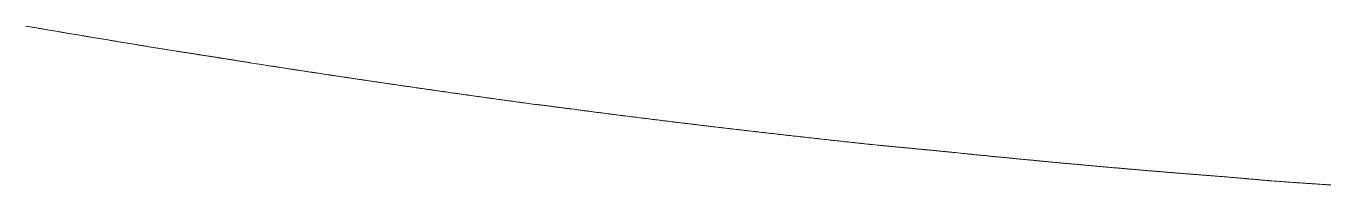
# Model space of a CAD drawing. Header units: millimetres. Extents: x 8533 to 164433, y 5768 to 115327.
# Drawn here: x 57046.2 to 57079.81, y 107614.33 to 107618.44 of the extents above; entities that cross this region are included whole.
import ezdxf

# ---------------------------------------------------------------- set-up
doc = ezdxf.new("R2010")
doc.units = ezdxf.units.MM
doc.header["$LTSCALE"] = 250
doc.layers.add('06_G-ENP_심볼', color=3, linetype='Continuous')
doc.layers.add('G-ENP', color=1, linetype='Continuous')

# ---------------------------------------------------------------- blocks, each defined once
blk = doc.blocks.new('zw$82BC')
at = {"layer": 'G-ENP', "color": 8, "lineweight": 0}
for centre, radius, start, end in [((17.46632107780836, 94.52134063830226), 4.382342687732608, 260.2282698033196, 260.3027170099738), ((17.46763396983415, 94.52899473660034), 4.390108568092884, 260.2311270261461, 260.3054433833345), ((17.50275356478427, 94.73453979311114), 4.598632321599951, 260.3027158624273, 260.3736818902825), ((17.50418265407451, 94.74293518100046), 4.607148472418817, 260.3054422395243, 260.3762778050574), ((17.54250649454157, 94.96891790790278), 4.836357785355039, 260.3736808183152, 260.4411756795539), ((17.54406990347481, 94.97816987353883), 4.845740914122985, 260.3762767355033, 260.4436414981172), ((17.58611197458721, 95.22786001605363), 5.098945776823837, 260.4411746814447, 260.5052077187357), ((17.58783187842933, 95.23810961228929), 5.109338672523076, 260.443640504421, 260.5075437769773), ((17.63422225829449, 95.51551582106532), 5.390597043845434, 260.5052067951181, 260.5657866643564), ((17.63612581718372, 95.52693588986466), 5.402174672937035, 260.5075428574747, 260.5679932771811), ((17.68764528800962, 95.83702607773984), 5.716515538642598, 260.565785818237, 260.6229204955304), ((17.68976649034018, 95.84983287539904), 5.72949681560979, 260.5679924328638, 260.6249979477582), ((17.74739425214496, 96.19883800837454), 6.083227703514229, 260.6229197249125, 260.6766165056724), ((17.74977598612084, 96.21330444786526), 6.097888894209341, 260.6249971790133, 260.6785650574204), ((17.81475744819859, 96.60914995516123), 6.499032578255281, 260.6766158109263, 260.7268812965206), ((17.81745466107965, 96.62562570554189), 6.515727646093651, 260.6785643652657, 260.7287011806292), ((16.8400445906898, 90.63167722904149), 0.4426126152078619, 260.5663637502363, 261.0698283963633), ((16.83743862567907, 90.61523649754946), 0.4259665030084487, 260.5784706241518, 261.080150590851), ((5.31824404360647, 15.95129726198309), 75.12134242327912, 81.2293045297257, 81.23041355432552), ((6.756064370850041, 25.27115275700203), 65.691229288311, 81.22918016486143, 81.23044858119812), ((14.3823453485406, 74.70057191624034), 15.67695492649814, 81.22396567222452, 81.22929979444004), ((14.45074733930353, 75.14377942936903), 15.22850009947012, 81.22368356616003, 81.22917548584687), ((15.43009706542706, 81.48741539411697), 8.809711807645057, 81.21443943453386, 81.22396234064892), ((15.4517179317457, 81.6273850877256), 8.668082089921779, 81.21400070078018, 81.22368028827174), ((15.83694501951869, 84.11988265551679), 6.145990887561622, 81.20074964899771, 81.21443746851118), ((15.84744593641581, 84.18777197292388), 6.07729424535098, 81.20015494628242, 81.21399878956689), ((16.05416760387313, 85.52317696808745), 4.725983641507298, 81.18290802243564, 81.20074902028225), ((16.06037846448119, 85.56325734064302), 4.685424905823151, 81.18215756386549, 81.20015436364538), ((16.1899096639827, 86.39829021735511), 3.840405239598889, 81.16091436035406, 81.18290870942627), ((16.19402830890262, 86.42480779711696), 3.813569717179798, 81.16000789271575, 81.18215829368368), ((16.28322146448888, 86.9983392334413), 3.233144246433925, 81.13475664908408, 81.1609163444996), ((16.28616500099368, 87.01723843060483), 3.214017196107342, 81.13369350146303, 81.16000992847478), ((16.35163861316654, 87.43698168136274), 2.789198187377616, 81.1044111306704, 81.13475993778258), ((16.35385726213225, 87.45118050911009), 2.774827066760706, 81.10319018121024, 81.13369684398604), ((16.40420467024724, 87.77282939074303), 2.449261613509877, 81.06984224904768, 81.10441574225884), ((16.40594477182022, 87.78392431870725), 2.438031058039393, 81.0684619357568, 81.1031948409239), ((16.44605609261369, 88.03916827195064), 2.179654600995391, 81.03100252033883, 81.06984819582914), ((16.4474641076787, 88.04810830765649), 2.17060436665047, 81.02946081733005, 81.06846793662278), ((16.48032658678632, 88.25630240586315), 1.959832630117341, 80.98783230887246, 81.03100983599568), ((16.48149447409811, 88.26368333281783), 1.952359876887537, 80.98612674626044, 81.02946818786468), ((16.50903574843859, 88.43731438757487), 1.776558099737672, 80.94025955253481, 80.98784102885269), ((16.51002454031881, 88.44353149348018), 1.770262854473349, 80.93838717632632, 80.98613552024976), ((16.53354389720091, 88.59101353135821), 1.620917243419693, 80.88819935497715, 80.94026972609255), ((16.53439552939047, 88.59633833308851), 1.615524768213572, 80.8861567216495, 80.93839740812125), ((16.55480038393149, 88.72354549918123), 1.486691460788032, 80.83155352397061, 80.88821104943285), ((16.5555445922276, 88.72817045306869), 1.482007013898825, 80.82933668048437, 80.88616847526689), ((16.5734877245534, 88.83932660947079), 1.369411956187754, 80.77020998669431, 80.83156680937944), ((16.57414618651269, 88.84339195161562), 1.365293634043583, 80.76781445530496, 80.82935002766192), ((16.59010906070627, 88.94161077969716), 1.265786089270858, 80.70404211649269, 80.77022494598904), ((16.59069803172771, 88.94522158584118), 1.262127564105792, 80.70146283902868, 80.76782947753867), ((16.60504336762808, 89.03284739551174), 1.173335272138654, 80.63290791803328, 80.70405884904626), ((16.60557515228733, 89.03608316838961), 1.170056092415457, 80.63013925804056, 80.70147964724754), ((16.84969953694419, 90.51996543815858), 0.3337739448496936, 260.7442142456953, 261.2760111312034), ((16.85154303971224, 90.53142945689461), 0.3453853334514025, 260.7573160280953, 261.2942454735261), ((17.52096089876308, 94.83401108501226), 4.699730391633061, 261.164293550175, 261.2270815965287), ((17.52112120014517, 94.83504619436997), 4.700777839868405, 261.1666567618875, 261.2294311697916), ((17.52518748444295, 94.86139834867714), 4.727441873685703, 261.2270807883477, 261.2895089832486), ((17.5253443324594, 94.86241852749725), 4.728474039379743, 261.2294303619914, 261.2918451916331), ((17.52932171514625, 94.88838218365441), 4.754740577200343, 261.2895081843636, 261.3515837738797), ((17.52947507904248, 94.88938696732589), 4.755756997689279, 261.2918443931147, 261.3539068883732), ((17.53336303209757, 94.91495183398519), 4.781615817876424, 261.3515829835859, 261.4133131350761), ((17.533512900406, 94.91594087798251), 4.782616152041565, 261.3539060985191, 261.4156234230675), ((17.53731095274516, 94.94109689066738), 4.808057263872294, 261.4133123535345, 261.4747041536353), ((17.53745730751827, 94.94206980234003), 4.809041121966679, 261.4156226416237, 261.4770018791456), ((17.54116495411502, 94.96680652415893), 4.834054159472043, 261.4747033810194, 261.5357638436923), ((17.54130775136288, 94.96776273107929), 4.8350209700224, 261.4770011059283, 261.5380492698208), ((17.54492450676186, 94.99206969960358), 4.859595542943722, 261.5357630776729, 261.5964991492434), ((17.54506379376865, 94.99300923541603), 4.860545347307111, 261.5380485043196, 261.5987725327236), ((17.54858928659202, 95.0168766087341), 4.884671694000175, 261.5964983904489, 261.6569169366663), ((17.54872499691511, 95.01779873779486), 4.885603755809354, 261.5987717756126, 261.6591785359798), ((17.55215874384795, 95.04121576640381), 4.909271198490575, 261.6569161863506, 261.7170240161517), ((17.55229085632114, 95.04212004939882), 4.910185081067346, 261.6591777860709, 261.719274085337), ((17.55563253940501, 95.06507695631205), 4.933383926237628, 261.7170232721591, 261.7768271243289), ((17.55576106523684, 95.06596317090947), 4.934279412211549, 261.7192733419928, 261.7790659143637), ((17.55901025890718, 95.08844929454153), 4.956999073566034, 261.7768263866873, 261.8363329407658), ((17.55913515403877, 95.08931683219885), 4.95787555534677, 261.7790651770949, 261.8385607023872), ((17.5622916016767, 95.1113225261899), 4.980106473601728, 261.8363322099729, 261.8955480812722), ((17.56241286625216, 95.11217107732227), 4.980963645729288, 261.8385599711378, 261.8977650613723), ((17.56547617954966, 95.1336856311126), 5.002695187553792, 261.8955473569504, 261.9544791084845), ((17.56559381877425, 95.1345149175084), 5.00353277626654, 261.8977643366597, 261.9566855513241), ((17.56856375030016, 95.15552845388095), 5.024755151280553, 261.9544783908066, 262.0131325256235), ((17.56867773256194, 95.15633793254216), 5.02557261540856, 261.956684832998, 262.0153286748548), ((17.5715539689697, 95.17683995627266), 5.046275410151654, 262.0131318130217, 262.0715147874127), ((17.57166431312045, 95.17762943636126), 5.047072564206441, 262.0153279624082, 262.0737008834278), ((17.57444669391397, 95.19761039114547), 5.067246314338287, 262.071514080385, 262.1296322915251), ((17.57455335171336, 95.19837919662206), 5.068022482938147, 262.0737001763372, 262.1318085751511), ((17.57724158350824, 95.21782842191857), 5.087656610175994, 262.1296315893701, 262.1874913966462), ((17.57734459058197, 95.2185764735417), 5.088411720525358, 262.1318078732686, 262.189658103903), ((16.89544019638016, 90.23972507062985), 0.06309214497730851, 261.0887328977598, 263.8379956964172), ((16.895115271487, 90.23675054700999), 0.06009951605176195, 261.139251755737, 263.8626432283347), ((16.88374593594075, 90.1214963806089), 0.05571888500153752, 84.3290263817871, 84.93215327587899), ((16.88372797080685, 90.12130565827846), 0.05591045069870736, 84.30754587776558, 84.90843689192195), ((16.88317077934802, 90.11570762416744), 0.0615361443348179, 83.78649198348022, 84.3287265814286), ((16.88314476568719, 90.11545814700133), 0.06178697316127919, 83.76734983405754, 84.30724720318315), ((16.88233527887924, 90.10803656719969), 0.06925256681816588, 83.30744750742309, 83.78622295766911), ((16.88229729011097, 90.10770118686344), 0.0695900908291915, 83.29073464085964, 83.76708197528913), ((16.88110216521461, 90.09753061772659), 0.07983063580768036, 82.89417681631379, 83.30721037025037), ((16.88104537996817, 90.09706186622981), 0.08030281328692941, 82.8799732747276, 83.29049871327238), ((16.87922126802802, 90.08244511624434), 0.09503294251097152, 82.54867094303748, 82.89397241824936), ((16.87913265948113, 90.0817520061371), 0.09573169256002244, 82.53704569181966, 82.87977013062101), ((16.87618186900905, 90.05920878670906), 0.1184672113617029, 82.2726220039392, 82.54849993297006), ((16.8760330740197, 90.05809283299249), 0.1195930400454199, 82.26363265244434, 82.53687594554364), ((16.87075182162404, 90.01919414076218), 0.1588486093656067, 82.06741854752758, 82.27248484313027), ((16.87046744167169, 90.01712722501122), 0.1609349957393284, 82.06111126419849, 82.26349678521304), ((16.85900379410766, 89.93488603834402), 0.24397129895983, 81.93414208132154, 82.06731562789481), ((16.85829978182711, 89.92987786927955), 0.2490287073285215, 81.93055144725139, 82.06100963463899), ((16.81803504764009, 89.64579433270666), 0.5359515250972526, 81.87356414052599, 81.93407373118808), ((16.81446133781914, 89.62067572947615), 0.5613230755643872, 81.87271302859666, 81.93048439470876), ((17.25684198264152, 92.71883690646484), 2.568262092928451, 261.8735306621434, 261.8861436036678), ((17.19191296680789, 92.26375643579786), 2.108573055815383, 261.8726808718407, 261.888043114618), ((16.94757177399613, 90.54955219840451), 0.377042294145168, 261.8861453328304, 261.9720239423791), ((16.9459303570937, 90.53797453949466), 0.3653488597092991, 261.8880461730708, 261.9766732973174), ((16.92337016477667, 90.37795773288417), 0.203749540442073, 261.9720612164895, 262.1310304054646), ((16.92289439789916, 90.37454894311264), 0.2003077103895161, 261.9767119028376, 262.1384167931317), ((16.91464501266468, 90.31482913620994), 0.1400208342148808, 262.1311035650231, 262.3626669481244), ((16.91442756420606, 90.31323110397597), 0.1384080765526927, 262.1384913084012, 262.3727654586567), ((16.91026705828274, 90.28218172283613), 0.1070811911610607, 262.362776320854, 262.6661133020237), ((16.91014639563691, 90.28126271008847), 0.1061542920924417, 262.3728761969839, 262.678886808163), ((16.9077135650157, 90.26234343514074), 0.08707924159380387, 262.666259160201, 263.0402223781305), ((16.9076393328959, 90.26175082340507), 0.08648199976355196, 262.6790340326784, 263.0556214207821), ((16.9060962888861, 90.24909683286734), 0.07373427798188659, 263.0404048417092, 263.4835184427513), ((16.90604781141322, 90.24868601172426), 0.07332060755686286, 263.0558052749531, 263.5014812144584), ((16.90502195646538, 90.23969375770179), 0.06427002879617198, 263.4837374513731, 263.9941966481043), ((16.90498919047322, 90.23939465302362), 0.06396913576200686, 263.5017016064751, 264.0146490319195), ((16.88530453505167, 90.06379936652468), 0.112728395277532, 81.86002702444189, 83.38146778417244), ((16.8846362750178, 90.05804001967442), 0.1185266199785961, 81.83307895591793, 83.37105766341966), ((17.30923577730978, 93.26519715229796), 3.116622374457554, 262.4783238699622, 262.581051191639), ((17.30964777067847, 93.26833995150275), 3.11979206256408, 262.4822293650234, 262.5848532386508), ((17.32041772733545, 93.35107079507924), 3.203220980282945, 262.5810506458139, 262.6810242503593), ((17.32084596012386, 93.35438289950054), 3.206560653350181, 262.584852693553, 262.6847230379418), ((17.33204964148651, 93.44163385957), 3.29452799029191, 262.6810237155, 262.7782485413169), ((17.33249547924761, 93.44512939463192), 3.298051842403795, 262.6847225029416, 262.781844253447), ((17.34416999952801, 93.53728408400525), 3.390943074763018, 262.7782480178544, 262.872728895525), ((17.34463498178947, 93.54097893427382), 3.394667067764617, 262.7818437301651, 262.8762217106087), ((17.35682182153501, 93.6384660566689), 3.492912973224306, 262.8727283847077, 262.9644700276071), ((17.35730766071102, 93.6423779168062), 3.496854887242523, 262.8762212003401, 262.9678601194718), ((17.37005331189467, 93.74567796989311), 3.600938278937051, 262.9644695302408, 263.0534765338297), ((17.37056191360433, 93.74982656856844), 3.60511793719623, 262.9678596226482, 263.0567640745975), ((17.38391869230288, 93.85948017763207), 3.715582036988319, 263.0534760496042, 263.1397528852932), ((17.38445224827019, 93.86388810621355), 3.720022139761247, 263.0567635911366, 263.1429380371023), ((17.39847920580713, 93.98050550544752), 3.837480103118788, 263.1397524144349, 263.2233034166828), ((17.39904013919325, 93.9851978579465), 3.842205863829094, 263.1429375683334, 263.2263863426513), ((17.41380419956654, 94.10947061419967), 3.96735255866333, 263.2233029622793, 263.3041323308796), ((17.41439528784873, 94.11447609499464), 3.972392818492432, 263.2263858881253, 263.307113185523), ((17.42997255700205, 94.24719073193347), 4.106018511985664, 263.3041318929875, 263.3822436880511), ((17.43059698328331, 94.25254220885097), 4.111406295286351, 263.3071127476335, 263.385122620178), ((17.44707440838387, 94.39459732226129), 4.25441384948907, 263.382243266151, 263.4576414008135), ((17.44773579968906, 94.40033228197836), 4.2601868207014, 263.3851221987517, 263.4604185541595), ((17.4652131928341, 94.55275943305986), 4.413612683635515, 263.4576409948236, 263.5303292300375), ((17.46591571139579, 94.55892091201679), 4.419814082681091, 263.4604181486505, 263.5330047437818), ((17.48450822301471, 94.72291019980486), 4.58485398009632, 263.5303288422848, 263.6003107795481), ((17.48525669304583, 94.72954806087955), 4.591533905358089, 263.5330043550609, 263.6028847855196), ((17.50509775160403, 94.9064786950131), 4.769573554371859, 263.6003104098281, 263.6675894963967), ((17.50589780464095, 94.91365111777668), 4.776790460024211, 263.602884415677, 263.6700621197342), ((17.52714304659453, 95.1051318759454), 4.969446217149346, 263.6675891441312, 263.7321686594364), ((17.52800122450749, 95.11290651054816), 4.977268071538067, 263.6700617674638, 263.7345400207669), ((17.55083326531901, 95.32082513517781), 5.186436559195924, 263.7321683253868, 263.7940513805003), ((17.55175731990728, 95.32928208087424), 5.194943838454404, 263.7345396882211, 263.7963215920414), ((17.57639179527463, 95.5558678394234), 5.422864796241696, 263.794051064765, 263.8532405980569), ((17.5773908521676, 95.56510147163357), 5.432152318560414, 263.7963212790061, 263.8554097681694), ((17.0315373488569, 90.48741851205045), 0.3252154576517486, 263.6797347543872, 264.2989862180213), ((17.03010323641048, 90.47337863643332), 0.3111024128802845, 263.696324282562, 264.3148891656608), ((17.21876203168109, 92.43245383986545), 2.279239173834959, 264.4728425146037, 264.509037748091), ((17.22033894888143, 92.44880567143542), 2.29566686553683, 264.4743249650808, 264.5102626233809), ((17.26990553397304, 92.96447713542489), 2.813715033761883, 264.5090340413928, 264.5383832479891), ((17.27228064529142, 92.98925355287082), 2.838605031789584, 264.5102589403264, 264.5393518219411), ((17.35120861848112, 93.81481038964318), 3.667926269218245, 264.5383801447492, 264.5609139461672), ((17.35521108866983, 93.85676185404844), 3.710068232992567, 264.5393487419421, 264.5616272585968), ((17.50152885428851, 95.39353418802136), 5.253790388510602, 264.5609114357694, 264.5766550474572), ((17.50970987896331, 95.47958468070766), 5.340228900819008, 264.5616247734188, 264.5771139462673), ((17.87671068805311, 99.34535361106134), 9.223379556258683, 264.5766531295146, 264.585626438518), ((17.90208130501254, 99.61281534332767), 9.492041883890629, 264.5771120514043, 264.5858315583632), ((20.52972522372961, 127.3363561305516), 37.33982862388851, 264.5856251069716, 264.5878426884642), ((20.98414642924128, 132.1318162117673), 42.15677122474955, 264.5858302552136, 264.5877944806157), ((15.28272749618323, 71.95434911297184), 18.29017844467244, 84.58331310436104, 84.58784194303966), ((15.37406287307438, 72.91797219906971), 17.32223650291236, 84.58301180842572, 84.58779376328647), ((16.31539220141896, 82.8449460064046), 7.350731608168849, 84.57204172802307, 84.58331294609258), ((16.33064133127779, 83.00559057327166), 7.189364905470923, 84.57148740626963, 84.58301167622527), ((16.57563984213984, 85.58381275849803), 4.599528249595887, 84.55402739071273, 84.57204215368546), ((16.58168029893143, 85.6472730973021), 4.535781079576488, 84.55321988775212, 84.57148785319758), ((16.69463296818601, 86.8319380748834), 3.345743511513483, 84.52926367094526, 84.55402839411649), ((16.69785982940029, 86.86570467910371), 3.311823072604261, 84.52820264243762, 84.55322091456922), ((16.76308647389006, 87.54668033714898), 2.627730709460708, 84.49773891977082, 84.52926525219526), ((16.76509753139977, 87.56761540956745), 2.606699266375641, 84.49642383322121, 84.52820425015271), ((16.80773491327564, 88.01017953242945), 2.162086008894675, 84.45943626248648, 84.49774108720392), ((16.80911261518806, 88.02442981646004), 2.147769282668403, 84.45786638339403, 84.49642601971587), ((16.83928364379211, 88.33541108660887), 1.835327862506316, 84.41433357482079, 84.45943901489635), ((16.8402901950782, 88.34574360553398), 1.824946432583647, 84.41250796122668, 84.45786915445038), ((16.86285630091824, 88.57644356072109), 1.593145444191883, 84.36240344382556, 84.41433691265621), ((16.86362682581724, 88.58428421674978), 1.585267018504242, 84.36032096923581, 84.41251132327545), ((16.88121308236931, 88.76240297383583), 1.406282192718492, 84.30361316888461, 84.36240737536743), ((16.88182427642472, 88.76856104204217), 1.4000938683219, 84.30127250595565, 84.36032492165214), ((16.89597270990875, 88.91036878558117), 1.257582064774512, 84.23792470936938, 84.30361770133342), ((16.8964713400721, 88.9153376793941), 1.252588215054602, 84.23532432336647, 84.3012770522811), ((16.90814721528126, 89.03101780615265), 1.136320344739224, 84.16529464324341, 84.23792983846997), ((16.90856342541447, 89.03511549128774), 1.132201576468976, 84.16243279122206, 84.23532947197491), ((18.02492740987562, 99.93480210875026), 9.824505849469654, 264.1505527965058, 264.1691717706677), ((17.82061663659535, 97.93790698788558), 7.817185999149006, 264.1489968238139, 264.1733239926979), ((17.39357210490483, 93.76107777949574), 3.618582915498507, 264.1832696885094, 264.2594260127562), ((17.39344853342455, 93.75985641162424), 3.617355312481755, 264.186115837826, 264.2622976536728), ((17.3903351991175, 93.72887905560208), 3.586221899144582, 264.2594262602834, 264.3362607193608), ((17.39021593654077, 93.72768434927713), 3.585021254922031, 264.2622979025539, 264.3391577698793), ((17.38721134153583, 93.69738050272974), 3.554568821581133, 264.3362609731715, 264.4137713469265), ((17.38709624833906, 93.69621163421976), 3.553394300475517, 264.3391580248015, 264.4166937242393), ((17.3841972116776, 93.66656392640539), 3.523605192027088, 264.4137716073792, 264.4919556224079), ((17.3840861775782, 93.66542034815569), 3.522456236162109, 264.4166939852077, 264.4949032386943), ((17.38128960999292, 93.63641187121016), 3.49331326934053, 264.4919558886167, 264.5708112164135), ((17.38118250762462, 93.63529284326029), 3.492189127769916, 264.4949035050793, 264.573783984207), ((17.37848542871764, 93.6069073447398), 3.463675784378621, 264.5708114888105, 264.650335749499), ((17.37838215943096, 93.60581240865372), 3.462575989223056, 264.573784257401, 264.6533335765574), ((17.37578169300362, 93.5780342695005), 3.434676393685304, 264.6503360281148, 264.7305267832667), ((17.37568212330764, 93.5769625805799), 3.433600089324076, 264.6533338555512, 264.7335495799517), ((17.37317548445738, 93.54977669640868), 3.406298889213888, 264.7305270679232, 264.8113818309125), ((17.37307951938949, 93.54872780126902), 3.405245613312571, 264.7335498631285, 264.814429501241), ((17.37066401974012, 93.52211966492814), 3.378528061978378, 264.811382120777, 264.8928983465574), ((17.37057157372637, 93.52109320255573), 3.377497445129861, 264.8144297919551, 264.8959707919369), ((17.36824458167912, 93.4950484840906), 3.351348979718941, 264.8928986424217, 264.9750737336049), ((17.36815552784914, 93.49404361849497), 3.350340175835278, 264.895971089075, 264.9781708586999), ((17.36591454936935, 93.46854907792965), 3.324747333577224, 264.9750740348982, 265.0579053391518), ((17.36582880802059, 93.46756548203865), 3.323760007751508, 264.9781711606979, 265.0610270408706), ((17.363671389564, 93.44260791694512), 3.298709369003602, 265.0579056470236, 265.1413904554869), ((17.36358885261872, 93.44164492526653), 3.297742846807625, 265.0610273498393, 265.1445366337316), ((17.36151262349991, 93.4172116522895), 3.273221518380629, 265.1413907713023, 265.2255263257505), ((17.36143320039623, 93.41626878072628), 3.272275307699376, 265.1445369481727, 265.2286968755763), ((17.35943586875136, 93.39234761496391), 3.248270901907028, 265.2255266470631, 265.3103101341232), ((17.35935948432787, 93.39142454885013), 3.247344680835068, 265.2286971956268, 265.3135049471869), ((17.35743881527544, 93.36800356564106), 3.223845076229737, 265.3103104608995, 265.3957390119912), ((17.35736538182381, 93.36709982660699), 3.222938358764689, 265.3135052735173, 265.3989579792324), ((17.35551922321032, 93.34416768666114), 3.19993202622681, 265.3957393450078, 265.4818100359885), ((17.35544865251195, 93.34328277252888), 3.199044302679291, 265.3989583127637, 265.4850530481675), ((17.35367490750811, 93.32082840758346), 3.176519989829391, 265.4818103756366, 265.5685202308206), ((17.35360711900434, 93.31996189289197), 3.175650827676604, 265.4850533875069, 265.5717871749619), ((17.06521374374763, 89.58505723784549), 0.5703723549673989, 85.40264725602627, 85.67423475945189), ((17.06843706376834, 89.62563832777471), 0.5296634150251859, 85.39467860890117, 85.6712906182581), ((17.01796121038838, 89.02356055788158), 1.13385182735971, 85.25107270776152, 85.29678613073322), ((17.01777746255006, 89.02133837552742), 1.136081593585177, 85.24940187409666, 85.29502873869791), ((17.01284927430102, 88.96202518986718), 1.195599162583312, 85.20764956100678, 85.25107741934593), ((17.01264827191018, 88.95961712475832), 1.198015601957848, 85.20606367922976, 85.24940657246971), ((17.00724549556544, 88.89518340630372), 1.262675435333521, 85.16647101545217, 85.20765389188962), ((17.00702463061641, 88.8925607195597), 1.265307405467302, 85.16496864623815, 85.20606799942786), ((17.00107526070572, 88.82221505031521), 1.335904205457559, 85.12749978589017, 85.16647498315083), ((17.00083150943858, 88.81934458459159), 1.338785001845957, 85.12607957456959, 85.16497259880586), ((16.9942473114602, 88.74211771801646), 1.416292037448849, 85.09070176015335, 85.12750340559678), ((16.99397678844373, 88.73895674861762), 1.419464561664337, 85.08936250039527, 85.12608317967927), ((16.98664890824843, 88.65365386174625), 1.505081617904929, 85.0560458992432, 85.09070504624087), ((16.98634690093964, 88.65015069324852), 1.50859778023936, 85.0547864806268, 85.08936576281609), ((16.97813900515798, 88.55527601465258), 1.603826841836976, 85.02350418088254, 85.05604885955155), ((16.97779960818322, 88.55136590580253), 1.607751652802155, 85.02232360178557, 85.05478941831237), ((16.96853917272666, 88.44502764243549), 1.714492375582646, 84.99305148659435, 85.02350681397024), ((16.96815478051538, 88.4406272010159), 1.718909573970931, 84.99194886388105, 85.02232621814694), ((16.95762017653523, 88.32039617706391), 1.839601234735355, 84.96466556552993, 84.99305380153747), ((16.9571810047939, 88.31539819665943), 1.844618472962604, 84.96364011526038, 84.99195116749725), ((16.94508264852347, 88.17810153810302), 1.982447144322069, 84.93832697057961, 84.96466757127365), ((16.94457569847454, 88.17236359187149), 1.988207441599617, 84.93737802405134, 84.96364211540985), ((16.93052793758672, 88.01377709487383), 2.147414905575617, 84.91401904202463, 84.93832867478062), ((16.92993581815746, 88.00710872434479), 2.154109513126636, 84.9131460237377, 84.93737972117934), ((16.91341396974595, 87.82148683678241), 2.340465239043677, 84.89172782976063, 84.91402044405922), ((16.91271259658227, 87.81362430020334), 2.348358996386637, 84.89093027615198, 84.91314741439543), ((16.89298397526404, 87.59294534151536), 2.569918065858759, 84.8714420999571, 84.89172893729352), ((16.89213948539863, 87.58351794920026), 2.57938320653728, 84.87071963618794, 84.89093136521795), ((16.86814850831787, 87.31622673647473), 2.847748925905018, 84.85315332445681, 84.87144290326746), ((16.86711144444628, 87.30469316743421), 2.85932902586809, 84.85250567547077, 84.87072042780495), ((16.83728228823544, 86.97354190428206), 3.191821037179816, 84.83685561970186, 84.85315382135747), ((16.8359767003072, 86.95907084367911), 3.206350873840886, 84.83628263008468, 84.85250616379122), ((16.79784556528115, 86.53709488635451), 3.630046155783565, 84.82254582900852, 84.83685582656547), ((16.79615033970488, 86.5183608855674), 3.648856699992006, 84.82204742686095, 84.8362828192896), ((16.74563843199782, 85.96092333814647), 4.208578123552076, 84.8102234807022, 84.82254573101278), ((16.7433474808051, 85.93567115686602), 4.233934012696988, 84.80979969116008, 84.82204732307764), ((17.14179468276065, 90.33622362978753), 0.1846242605062514, 265.1935026571439, 266.2686143263991), ((17.1424732753061, 90.34449181244827), 0.1929204605038038, 265.2085099213128, 266.2885721189676), ((17.32211016673155, 92.82600856954735), 2.680925655130222, 265.8860447636511, 266.0035054860151), ((17.32250751404122, 92.83161632044437), 2.686547464801199, 265.8905714565468, 266.0077869864187), ((17.33312503643931, 92.98366602169318), 2.838967420406948, 266.0035038821223, 266.1144390992178), ((17.33355681154059, 92.9899367081681), 2.84525295350346, 266.007785386923, 266.1184759609946), ((17.34513893676724, 93.16054802425822), 3.016256948108111, 266.1144376295495, 266.2188612868981), ((17.34561177867393, 93.16760850138286), 3.023333239713675, 266.1184744935727, 266.2226540067285)]:
    blk.add_arc(centre, radius, start, end, dxfattribs=at)

msp = doc.modelspace()

# ---------------------------------------------------------------- block references
at = {"layer": '06_G-ENP_심볼', "color": 0, "xscale": 79.36842069133647, "yscale": 79.36842069133647, "zscale": 79.36842069133647}
msp.add_blockref('zw$82BC', (55718.94609826999, 100459.2019182342, -0.3242994333755119), dxfattribs=at)

doc.saveas('drawing.dxf')
